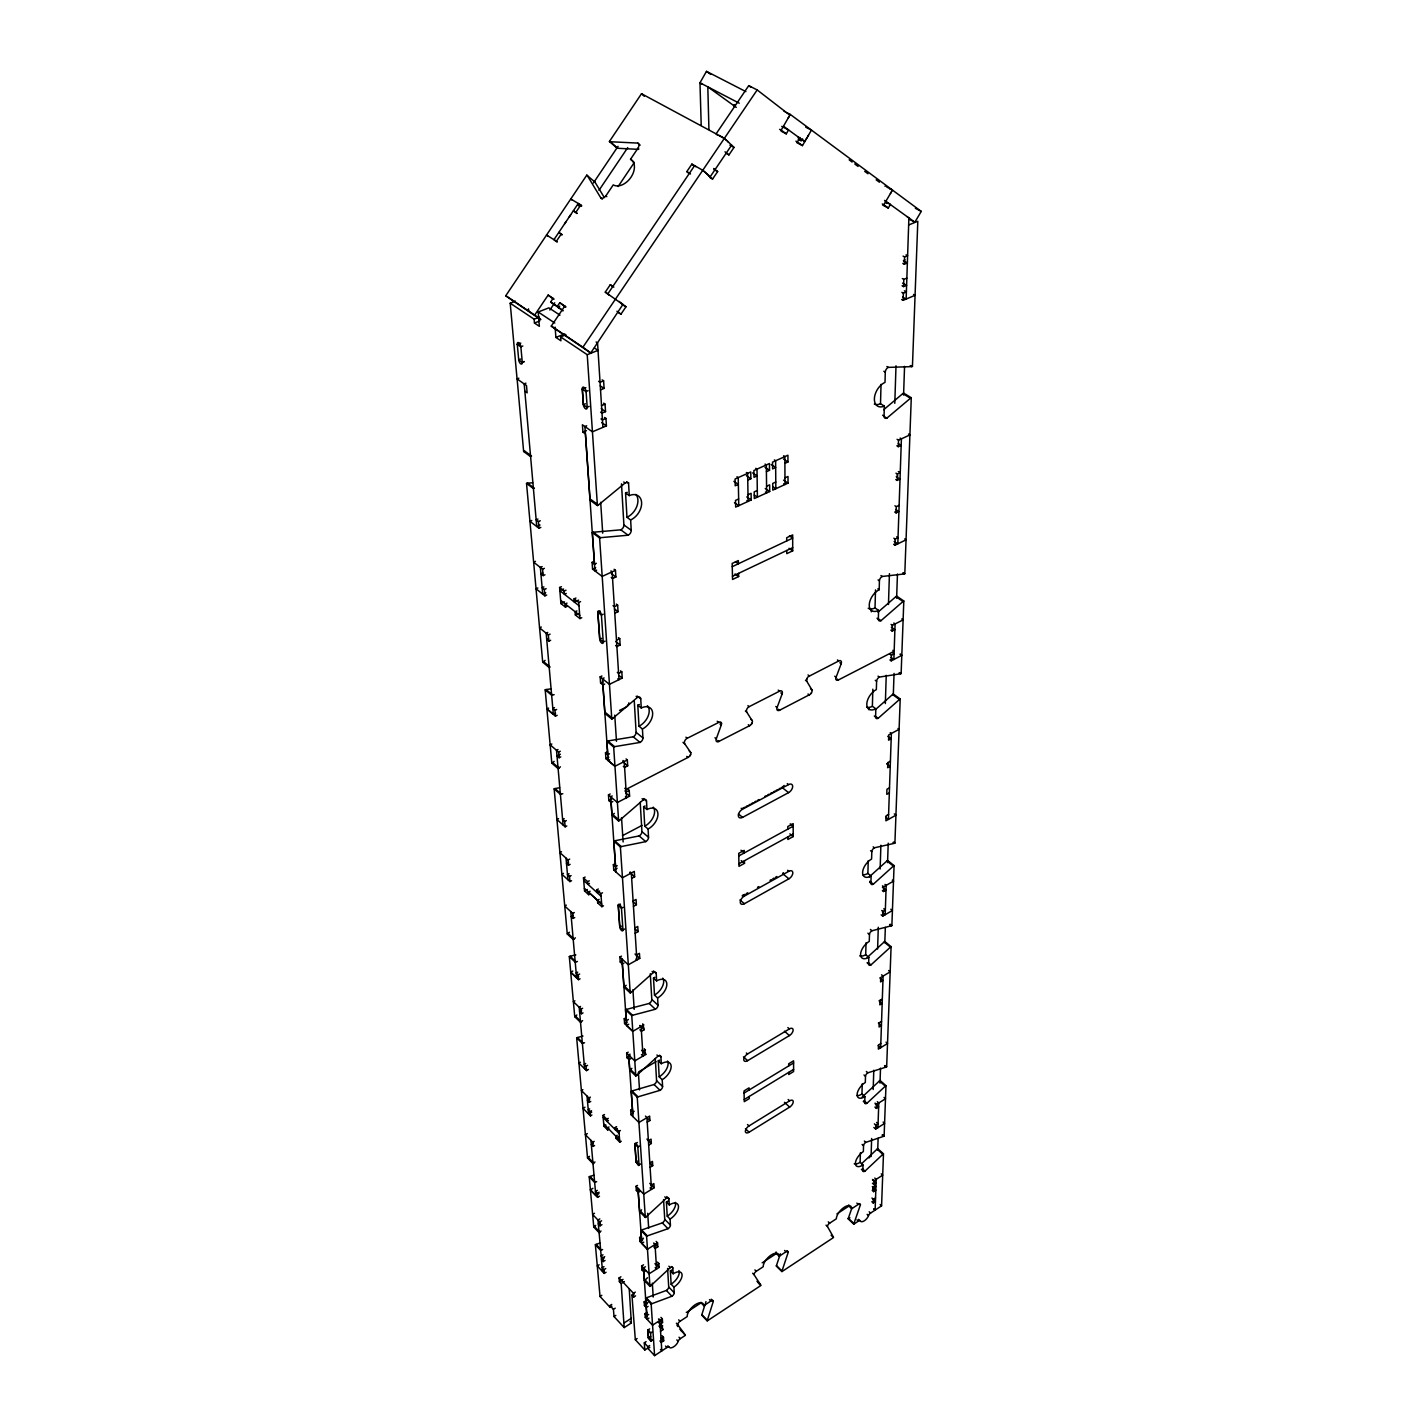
<?xml version="1.0" encoding="UTF-8"?>
<svg xmlns="http://www.w3.org/2000/svg" width="1427" height="1427" viewBox="0 0 1427 1427"><rect width="100%" height="100%" fill="white"/><g stroke="black" fill="none" stroke-linecap="round" stroke-linejoin="round"><path stroke-width="1.5" d="M629.236 1288.902L631.34 1322.972L624.205 1327.609L621.173 1283.604L619.389 1281.714L619.086 1277.95L620.923 1276.79M868.793 709.736L868.847 707.524M871.308 611.844L871.362 609.472M861.516 1163.79L877.106 1149.145A2.908 1.391 -48.6 0 1 877.748 1148.664L883.474 1153.854A2.908 1.391 -48.6 0 0 882.831 1154.336L864.976 1171.121A2.925 1.409 -48.4 0 1 862.836 1170.657L862.996 1164.967L860.124 1162.327L860.392 1152.748M862.229 1096.971L879.424 1080.97A2.979 1.481 -49.2 0 1 880.084 1080.471L885.971 1085.662A2.997 1.481 -49.2 0 0 885.329 1086.161L866.956 1103.267A2.997 1.498 -48.9 0 1 864.744 1102.696L864.905 1096.649L861.962 1094.027L862.229 1083.86M867.188 957.481L884.151 941.998A3.157 1.659 -50.6 0 1 884.829 941.517L891.09 946.654A3.157 1.659 -50.6 0 0 890.412 947.153L870.969 964.902A3.175 1.677 -50.3 0 1 868.633 964.081L868.829 957.321L865.707 954.717L866.028 942.765M869.4 876.767L886.916 860.98A3.246 1.766 -51.6 0 1 887.612 860.481L894.069 865.583A3.264 1.766 -51.6 0 0 893.373 866.082L873.324 884.187A3.264 1.784 -51.2 0 1 870.916 883.224L871.112 876L867.884 873.431L868.24 860.695M875.304 709.736L892.571 694.521A3.46 1.998 -53.9 0 1 893.32 694.021L900.205 698.98A3.478 1.998 -53.9 0 0 899.456 699.498L878.14 718.298A3.496 2.016 -53.5 0 1 875.589 716.978L875.821 708.809L872.379 706.294L872.842 689.187M878.015 612.147L895.888 596.647A3.603 2.14 -55.5 0 1 896.673 596.129L903.808 600.999A3.603 2.123 -55.5 0 0 903.023 601.516L880.976 620.691A3.621 2.158 -55.1 0 1 878.354 619.157L878.586 610.399L875.019 607.938L875.518 589.904M883.688 409.727L902.792 393.62A3.889 2.426 -59.3 0 1 903.63 393.121L911.282 397.723A3.906 2.408 -59.3 0 0 910.462 398.24L886.88 418.129A3.924 2.444 -58.9 0 1 884.062 416.113L884.348 406.071L880.513 403.734L881.03 384.362M806.54 680.055L806.54 680.055A3.514 2.123 -53.5 0 1 806.63 679.466L806.737 679.056M885.971 1085.662L884.116 1136.053A2.925 1.427 -48.8 0 1 883.491 1136.374L865.814 1142.367A2.943 1.445 -48.6 0 0 863.531 1145.738L863.371 1151.535A10.292 4.977 -48.4 0 0 855.397 1163.273A10.292 4.977 -48.4 0 0 862.996 1164.967M891.09 946.654L886.666 1066.807A3.015 1.516 -49.4 0 1 886.024 1067.128L867.848 1072.801A3.032 1.534 -49.2 0 0 865.493 1076.279L865.315 1082.433A10.578 5.28 -49 0 0 857.092 1094.563A10.578 5.28 -49 0 0 864.905 1096.649M894.069 865.583L891.875 925.534A3.193 1.695 -50.9 0 1 891.179 925.838L871.968 930.761A3.211 1.712 -50.6 0 0 869.471 934.489L869.275 941.374A11.166 5.94 -50.4 0 0 860.57 954.36A11.166 5.94 -50.4 0 0 868.829 957.321M900.205 698.98L894.907 843.089A3.3 1.802 -51.9 0 1 894.194 843.375L874.376 847.799A3.318 1.819 -51.6 0 0 871.808 851.669L871.594 859.018A11.541 6.314 -51.4 0 0 862.604 872.486A11.541 6.314 -51.4 0 0 871.112 876M903.808 600.999L901.133 673.526A3.514 2.033 -54.4 0 1 900.383 673.794L879.353 677.076A3.532 2.069 -54.1 0 0 876.606 681.25L876.356 689.562A12.308 7.153 -53.8 0 0 866.795 704.082A12.308 7.153 -53.8 0 0 875.821 708.809M878.586 610.399A12.772 7.634 -55.4 0 1 869.257 604.887A12.772 7.634 -55.4 0 1 879.175 589.761L879.424 580.843A3.675 2.212 -55.8 0 1 882.261 576.472L904.04 573.975A3.657 2.176 -56.1 0 0 904.807 573.708L911.282 397.723M908.678 224.967L917.811 221.274L912.442 366.418A3.96 2.462 -60 0 1 911.603 366.632L888.343 367.381A3.978 2.515 -59.8 0 0 885.293 372.126L885.008 382.382A13.842 8.687 -59.3 0 0 874.376 398.811A13.842 8.687 -59.3 0 0 884.348 406.071M869.079 1157.939L870.755 1155.692M871.076 1156.494L871.647 1138.496M873.181 1089.497L873.788 1070.232M877.605 949.062L878.301 927.265M880.138 868.989L880.887 845.23M885.346 703.565L886.238 675.31M888.468 604.477L889.431 573.672M894.8 403.342L895.995 365.794M872.932 1189.404L872.985 1187.603A2.176 0.928 57.4 0 0 872.789 1186.622M872.593 1198.965L875.411 1201.57L873.253 1202.997L873.378 1199.322L871.968 1198.02M874.626 1186.533L872.985 1187.603L875.821 1190.207L873.627 1191.634L873.752 1187.924L872.343 1186.622M872.503 1179.844L876.035 1183.108L873.859 1184.517L873.984 1180.789L872.575 1179.487M883.135 1122.086L884.615 1123.388L875.696 1129.078L875.821 1125.154L874.376 1123.852M875.34 1104.034L878.622 1106.96L876.392 1108.387L876.517 1104.409L875.054 1103.107M890.823 909.213L892.446 910.48L882.742 916.134L882.903 911.478L881.708 910.515M882.403 887.219L886.006 890.109L883.563 891.518L883.723 886.773L882.51 885.81M901.81 655.368L900.062 654.119L901.828 655.35L891.197 660.844L891.393 655.225L890.073 654.297M891.34 627.238L894.872 629.699L892.178 631.073L892.374 625.329L891.054 624.402M904.682 538.924L906.091 539.816L895.032 545.185L895.228 539.103L893.855 538.193M895.657 509.475L898.885 511.562L896.102 512.899L896.299 506.674L894.925 505.782M896.263 476.725L899.991 479.097L897.173 480.435L897.387 474.067L895.978 473.175M898.314 443.619L901.15 445.385L898.297 446.687L898.511 440.176L897.084 439.302M913.565 294.461L915.046 295.3L903.13 300.348L903.362 293.195L901.882 292.357M902.595 283.117L906.591 285.346L903.594 286.595L903.826 279.389L902.328 278.55M903.362 260.784L907.376 262.978L904.326 264.245L904.575 256.931L903.059 256.093M875.143 1210.078L873.734 1208.776L875.126 1210.096L876.178 1179.362L874.769 1178.06M877.712 1150.269L878.122 1138.282M880.013 1083.111L880.513 1068.145M884.811 942.658L885.346 927.407M887.558 862.639L888.218 843.196M893.302 695.11L894.051 673.383M896.62 598.216L897.458 574.046M903.576 395.047L904.557 366.364M849.921 1217.766L848.209 1218.908L853.792 1224.17L858.358 1221.155A2.872 1.338 -47.9 0 1 860.374 1221.013A5.726 2.693 -48 0 0 864.37 1220.745A5.726 2.693 -48 0 0 868.508 1215.643A2.854 1.338 -48.1 0 1 870.577 1213.093L881.583 1205.833L883.474 1153.854M651.087 1340.631L648.393 1337.705L647.858 1330.089L650.569 1333.014L651.015 1341.202L648.464 1338.33L647.894 1329.696L650.551 1333.032L652.371 1331.837M892.82 650.337L894.14 651.265L838.113 680.108A3.603 2.14 -53.8 0 1 836.347 680.001L835.919 679.484A3.603 2.14 -53.8 0 1 835.776 678.146L841.181 663.751A3.621 2.176 -54 0 0 839.254 660.701L808.324 676.63A3.639 2.194 -53.5 0 0 806.808 681.321L811.999 690.008A3.621 2.176 -53.3 0 1 810.144 694.396L779.303 710.396A3.657 2.212 -52.7 0 1 776.894 708.06L782.139 693.932A3.675 2.23 -53 0 0 780.07 690.9L748.711 706.9A3.692 2.265 -52.4 0 0 746.713 712.055L752.386 721.027A3.675 2.248 -52.2 0 1 752.386 721.955L751.797 723.543A3.782 2.319 -52.2 0 1 751.423 724.113M751.993 723.15L751.797 723.543A3.675 2.248 -52.2 0 1 749.942 725.522L718.138 741.808A3.71 2.283 -51.6 0 1 716.104 739.329L721.259 725.059A3.728 2.319 -51.8 0 0 719.761 721.901L686.672 738.562A3.764 2.355 -51.1 0 0 684.692 743.752L690.829 752.689A3.746 2.319 -50.9 0 1 688.385 757.238L626.025 789.399L624.758 788.31M701.781 1315.016A2.997 1.445 -45.7 0 1 701.852 1314.642L705.206 1303.993M705.58 1302.797L705.955 1301.602M707.221 1320.742A3.015 1.445 -45.7 0 1 707.31 1320.332L713.322 1301.335L711.252 1299.212M776.377 1265.981A2.925 1.409 -46.8 0 1 776.466 1265.571L780.355 1253.798M690.632 754.437L690.472 754.829A3.782 2.355 -50.9 0 1 689.74 755.989M781.889 1271.457A2.943 1.391 -46.8 0 1 781.978 1271.047L788.257 1252.175L786.866 1250.801M848.227 1218.729A2.854 1.356 -47.9 0 1 848.316 1218.319L851.955 1207.795M853.81 1224.009A2.854 1.338 -47.9 0 1 853.899 1223.599L860.41 1204.834L859 1203.514M628.576 704.403L628.504 704.599A3.71 2.408 -50.9 0 1 628.076 705.366L628.076 705.366M745.893 91.613L706.472 71.35L699.979 82.784L701.21 125.415M733.549 105.99L734.352 104.599M734.192 106.294L734.994 104.902M788.132 118.12L788.988 116.639M789.845 115.177L757.166 89.937L748.747 85.638L716.104 133.87L717.317 135.012M781.068 131.123L786.277 133.853L788.525 129.928L781.746 126.397M786.277 133.853L781.193 130.142L790.273 114.428L786.669 112.572M805.97 139.561L806.808 138.116M807.646 136.653L808.503 135.208M809.876 129.304L811.446 130.107L802.456 145.608L797.461 141.986L799.851 137.42M802.616 138.847L801.189 140.934M798.46 138.49L805.131 141.005M890.43 193.537L891.251 192.146M892.053 190.772L891.786 189.72M885.346 201.671L890.448 204.382L888.29 208.039L883.795 204.774L892.464 190.094L889.039 188.293M908.963 219.062L914.85 222.202L921.253 211.392L790.273 114.428M540.744 319.666L505.747 295.764L586.782 175.146L594.988 182.121L604.21 197.354M638.333 149.353L617.73 148.283A4.37 2.908 -52.6 0 1 616.91 148.016L609.418 141.469L641.508 93.718L724.381 138.33L734.031 147.409L728.947 154.901L726.878 153.777M564.575 223.861L566.091 221.595M569.141 217.065L570.657 214.799M579.701 206.273L578.434 205.238L579.416 203.758M593.364 183.031L618.052 146.321M557.386 241.984L556.423 241.217L561.275 233.992L558.795 232.44L561.703 234.759M577.346 213.426L575.902 212.248L580.789 204.989L570.782 198.959L572.066 200.012M598.965 190.362L627.737 147.605M586.782 175.146A4.37 2.908 -53.5 0 1 587.407 175.717L600.856 197.996A4.406 2.961 -53.3 0 0 605.869 195.856L613.253 184.886A15.501 10.364 -52.8 0 0 630.948 177.305A15.501 10.364 -52.8 0 0 630.538 159.235L637.958 148.23A4.442 2.961 -52.4 0 0 637.833 143.092L610.257 141.737A4.388 2.908 -52.6 0 1 609.418 141.469M618.123 186.509L634.284 162.517L630.538 159.235M540.583 319.416L534.679 315.064L548.146 295.086L554.104 299.099M563.059 310.89L550.661 301.989L553.123 298.35M549.859 310.034L554.728 302.809M562.72 310.408L557.333 306.359L559.794 302.72L565.805 306.751M558.474 307.875L559.705 306.074M622.939 304.415L590.724 353.004L551.268 326.105L564.842 306.002M608.669 294.765L605.28 292.107L610.292 284.704L613.878 287.112M688.688 173.256L686.833 171.597L691.899 164.105L703.279 170.598M590.724 353.004L582.912 347.207L757.166 89.937M708.773 176.074L710.147 176.841L731.623 145.144M618.515 312.602L620.959 314.172L625.971 306.787L605.28 292.107M710.022 177.608L712.572 179.053L717.656 171.561L713.678 168.493M682.855 1332.372L685.352 1335.351L680.358 1338.651A3.032 1.463 -45.2 0 0 678.182 1341.326A6.083 2.925 -45.1 0 1 673.829 1346.696A6.083 2.925 -45.1 0 1 669.209 1347.266A3.05 1.463 -45 0 0 666.873 1347.552L654.601 1355.65L651.158 1304.082A3.122 1.552 -45.1 0 1 651.871 1303.707L671.903 1296.251A3.104 1.534 -45.4 0 0 674.24 1292.791L673.919 1287.118A10.917 5.423 -45.5 0 0 682.088 1274.935A10.917 5.423 -45.5 0 0 673.169 1273.776L672.83 1267.997A3.139 1.57 -45.5 0 0 670.262 1267.658L650.676 1285.852A3.157 1.588 -45.1 0 1 649.963 1286.387L644.398 1280.518A3.139 1.588 -45.1 0 0 645.111 1279.983L647.555 1277.718M649.963 1286.387L646.592 1236.246A3.211 1.659 -45.4 0 1 647.323 1235.871L668.014 1228.701A3.193 1.641 -45.7 0 0 670.422 1225.115L670.084 1219.086A11.22 5.797 -45.8 0 0 678.503 1206.475A11.22 5.797 -45.8 0 0 669.281 1204.905L668.924 1198.769A3.229 1.677 -45.9 0 0 666.266 1198.305L646.056 1216.892A3.246 1.695 -45.5 0 1 645.325 1217.445L639.599 1211.559A3.229 1.695 -45.5 0 0 640.331 1211.006L641.597 1209.846M593.846 1175.224L589.957 1176.454A3.139 1.695 -45 0 0 589.226 1176.811L593.775 1227.024L599.09 1232.643A3.086 1.623 -44.8 0 0 599.786 1232.125L600.999 1231.019M593.775 1227.024A3.086 1.623 -44.7 0 0 594.47 1226.506L595.683 1225.401M585.427 1134.715L587.532 1157.993L592.99 1163.611A3.175 1.73 -45.1 0 0 593.721 1163.094L594.97 1161.97M587.532 1157.993A3.157 1.73 -45.1 0 0 588.245 1157.475L589.494 1156.352M630.074 1054.196L628.701 1054.999L629.753 1070.107L635.8 1075.994A3.425 1.909 -46.4 0 0 636.585 1075.423L658.079 1056.069A3.407 1.909 -46.9 0 1 660.933 1056.801L661.307 1063.721A11.844 6.564 -46.8 0 1 671.154 1066.165A11.844 6.564 -46.8 0 1 662.217 1079.704L662.592 1086.5A3.371 1.855 -46.6 0 1 660.059 1090.335L638.012 1096.828A3.389 1.873 -46.2 0 0 637.227 1097.202L645.325 1217.445M629.753 1070.107A3.425 1.926 -46.4 0 0 630.52 1069.554L631.876 1068.341M622.011 958.944L623.974 987.092L630.217 992.942A3.532 2.051 -47.1 0 0 631.019 992.371L653.281 972.59A3.514 2.033 -47.6 0 1 656.224 973.482L656.634 980.884A12.237 7.028 -47.5 0 1 666.837 983.899A12.237 7.028 -47.5 0 1 657.615 997.99L658.025 1005.25A3.478 1.98 -47.3 0 1 655.385 1009.246L632.553 1015.275A3.496 2.016 -46.9 0 0 631.751 1015.632L625.543 1009.781A3.496 2.016 -46.9 0 1 626.364 1009.424L649.178 1003.449A3.46 1.998 -47.3 0 0 651.8 999.453L650.284 973.713M582.608 1020.608L581.288 1021.786A3.353 1.962 -46.1 0 1 580.521 1022.321L574.76 1016.72A3.336 1.962 -46.1 0 0 575.527 1016.185L576.847 1015.007M623.974 987.092A3.532 2.069 -47.1 0 0 624.776 986.521L626.168 985.29M559.616 787.74L555.014 788.56A3.621 2.337 -48.4 0 0 554.158 788.881L567.268 933.971L573.208 939.537A3.443 2.105 -46.9 0 0 574.011 939.002L575.366 937.807M567.268 933.971A3.443 2.105 -46.8 0 0 568.071 933.436L569.427 932.241M640.206 802.259L641.936 831.62A3.692 2.283 -49.1 0 1 639.135 835.919L614.68 840.806A3.71 2.301 -48.6 0 0 613.806 841.145L620.388 846.924A3.728 2.301 -48.6 0 1 621.262 846.586L645.735 841.627A3.692 2.265 -49.2 0 0 648.536 837.31L648.072 829.033A13.021 8.045 -49.4 0 0 657.936 813.8A13.021 8.045 -49.4 0 0 646.984 809.519L646.502 801.064A3.746 2.337 -49.6 0 0 643.327 799.798L619.514 820.418A3.764 2.355 -49.1 0 1 618.64 820.989L612.005 815.245A3.764 2.355 -49 0 0 612.861 814.674L614.359 813.39M550.162 744.823L551.821 763.16L558.118 768.618A3.675 2.39 -48.9 0 0 558.974 768.065L560.436 766.816M551.821 763.16A3.657 2.408 -48.9 0 0 552.677 762.624L554.14 761.376M604.085 677.914L602.497 678.699L604.905 713.393L611.791 719.047A3.906 2.551 -50.5 0 0 612.682 718.477L637.441 697.375A3.889 2.515 -51.2 0 1 640.741 698.873L641.258 707.988A13.503 8.669 -50.9 0 1 652.656 713.108A13.503 8.669 -50.9 0 1 642.435 729.019L642.935 737.92A3.835 2.444 -50.5 0 1 640.027 742.432L614.573 746.66A3.871 2.479 -50 0 0 613.664 746.981L606.85 741.291A3.853 2.479 -50 0 1 607.759 740.97L633.213 736.814A3.817 2.444 -50.5 0 0 636.103 732.319L634.248 700.711M543.58 661.646L550.073 666.998A3.799 2.586 -50.5 0 1 549.199 667.533L542.706 662.199A3.799 2.586 -50.5 0 0 543.58 661.646L545.096 660.38M586.675 425.781L584.927 426.512L590.064 500.181L597.414 505.568A4.227 2.943 -54.7 0 0 598.395 504.997L625.097 483.004A10.631 7.349 -55.3 0 1 626.31 482.558L628.54 482.861L629.271 495.615A14.573 10.025 -54.9 0 1 641.615 502.589A14.573 10.025 -54.9 0 1 630.645 519.963L631.233 530.291A4.138 2.818 -54.4 0 1 628.112 535.214L600.571 537.676A4.156 2.872 -53.8 0 0 599.608 537.961L592.312 532.539A4.156 2.872 -53.8 0 1 593.293 532.235L620.799 529.827L628.112 535.214M654.601 1355.65L648.019 1348.497L647.876 1346.696L649.677 1345.518M661.04 1338.811L663.466 1337.224L662.11 1335.761M873.378 1199.322L875.554 1197.895M634.23 1293.647L631.947 1295.11L635.318 1339.685L644.808 1350.013L648.411 1347.659M648.019 1348.497L649.802 1347.32M663.466 1337.224L663.698 1340.863L661.29 1342.432L659.934 1340.97M686.298 1312.501L701.067 1302.833A10.631 5.173 -45.6 0 0 701.014 1302.28M762.179 1262.841L776.395 1253.53A10.381 4.994 -46.7 0 0 776.056 1251.961M836.918 1213.913L848.904 1206.083A10.15 4.834 -47.8 0 0 848.797 1204.994M648.393 1337.705L650.195 1336.51M648.375 1337.937L650.641 1336.457M660.54 1331.195L662.984 1329.589L661.397 1324.452M644.808 1350.013L644.308 1342.807L646.11 1341.63M685.228 1334.905L677.736 1324.684A3.05 1.481 -45.3 0 1 680.019 1321.295L687.19 1316.586A10.649 5.173 -45.6 0 1 695.199 1304.706A10.649 5.173 -45.6 0 1 703.814 1305.687L710.896 1301.049A3.032 1.463 -45.8 0 1 713.322 1301.335M758.326 1282.641L760.734 1285.067L754.009 1274.632A2.979 1.427 -46.5 0 1 756.274 1271.296L763.177 1266.766A10.399 4.994 -46.7 0 1 771.097 1255.064A10.399 4.994 -46.7 0 1 779.178 1256.277L785.992 1251.818A2.961 1.409 -46.9 0 1 788.257 1252.175M833.422 1237.102L827.428 1226.471A2.908 1.391 -47.6 0 1 829.676 1223.171L836.311 1218.819A10.15 4.834 -47.8 0 1 844.142 1207.296A10.15 4.834 -47.8 0 1 851.705 1208.723L858.269 1204.424A2.89 1.373 -48 0 1 860.41 1204.834M651.087 1340.97L652.906 1339.685M660.951 1317.371L662.324 1318.833L652.549 1325.201L645.272 1317.389L645.004 1313.678L646.841 1312.483M873.984 1180.789L882.707 1175.117L881.262 1173.815M647.84 1330.089L649.677 1328.894M635.318 1339.685L637.12 1338.526M662.324 1318.833L662.556 1322.544L660.112 1324.131L658.418 1322.294M662.752 1325.915L660.344 1327.502L658.971 1326.04M873.752 1187.924L875.928 1186.515L874.501 1185.213M648.928 1318.138L647.109 1319.333L645.628 1298.213A3.122 1.552 -45 0 1 646.342 1297.839L666.373 1290.436A3.104 1.534 -45.3 0 0 668.71 1286.993L667.604 1268.442M645.004 1313.678L646.823 1315.623L648.661 1314.445M645.272 1317.389L647.091 1316.211M646.823 1315.623L646.27 1307.542L644.433 1305.58L644.166 1301.834L646.021 1300.639M644.166 1301.834L646.003 1303.779L647.84 1302.583M644.433 1305.58L647.198 1303.814M646.27 1307.542L648.108 1306.347M624.33 1322.811L631.483 1318.173M624.205 1327.609L614.038 1316.55L615.822 1315.409M611.88 1306.24L610.096 1307.382L609.953 1305.58L611.737 1304.421M635.568 1295.877L633.749 1297.036L633.463 1293.29L635.3 1292.113M614.038 1316.55L613.414 1309.344L615.215 1308.184M657.455 1262.074L658.864 1263.537L656.366 1265.125L654.957 1263.662M875.821 1125.154L878.051 1123.745L876.606 1122.425M658.864 1263.537L659.096 1267.426L649.089 1273.829L641.651 1265.999L643.523 1264.804M619.389 1281.714L623.046 1279.377M645.396 1266.748L643.523 1267.925L644.398 1280.518M610.096 1307.382L600.036 1296.465L601.819 1295.324M646.003 1303.779L643.773 1271.832L641.918 1269.869L644.255 1268.389M621.173 1283.604L624.366 1281.571M643.773 1271.832L645.646 1270.636M656.152 1241.419L657.562 1242.881L657.811 1246.841L655.296 1248.429L653.887 1246.966M604.335 1270.369L602.533 1271.511L597.984 1220.031L599.839 1218.89M599.839 1243.095L596.076 1244.38A3.05 1.588 -44.6 0 0 595.38 1244.736L597.289 1265.91L604.245 1273.401L606.065 1272.26M641.544 1236.264L639.635 1237.459L639.92 1241.436L647.448 1249.285L657.562 1242.881M876.517 1104.409L885.525 1098.719L884.027 1097.434M604.192 1257.99L601.463 1259.702L603.211 1261.575L605.048 1260.433M599.108 1264.768L597.271 1265.927L600.036 1296.465M639.635 1237.459L641.526 1239.421L643.416 1238.226M639.92 1241.436L642.756 1239.653M603.996 1266.659L602.176 1267.818L603.924 1269.691L604.245 1273.401M647.466 1249.267L641.811 1243.381L643.72 1242.186M603.924 1269.691L605.744 1268.549M602.943 1254.797L601.124 1255.938L602.89 1257.829L603.211 1261.575M602.89 1257.829L604.709 1256.67M600.161 1222.796L598.305 1223.938L600.089 1225.811L601.944 1224.669M651.265 1185.177L653.851 1183.572L654.119 1187.763L643.738 1194.167L636.032 1186.336L637.494 1185.427M880.78 1043.547L878.479 1044.974L878.354 1049.148L887.54 1043.458L886.042 1042.174M748.997 1125.939L789.63 1100.841A4.691 2.426 -48.1 0 1 793.251 1101.751A4.691 2.426 -48.1 0 1 789.648 1107.102L749.121 1132.2A4.745 2.462 -47.4 0 1 745.358 1131.343A4.745 2.462 -47.4 0 1 748.997 1125.939L747.516 1124.547M600.089 1225.811L599.75 1221.922L601.605 1220.781M594.488 1213.271L592.615 1214.431L599.75 1221.922M641.526 1239.421L638.244 1192.455L636.335 1190.493L638.761 1188.994M638.244 1192.455L640.188 1191.242M650.123 1167.25L652.728 1165.645L652.46 1161.4L649.856 1162.987M597.324 1190.35L595.434 1191.491L597.235 1193.364L597.592 1197.36L599.465 1196.201M640.509 1163.968L638.475 1165.538L636.139 1162.077L634.872 1144.008L637.352 1142.51M597.235 1193.364L599.126 1192.223M592.918 1188.316L590.386 1189.85L595.808 1195.451L598.93 1193.543M881.547 1021.357L879.21 1022.784L879.086 1027.03L881.404 1025.621L878.372 1023.016M744.073 1093.064L793.59 1062.954M636.139 1161.917L634.89 1143.99A2.479 0.892 59.7 0 1 636.228 1143.848A2.479 0.892 59.7 0 1 637.815 1146.951L639.028 1164.86L636.139 1161.917L637.601 1161.025M744.234 1099.504L793.608 1069.394M639.296 1146.042L637.815 1146.951L634.89 1143.99M879.549 1000.577L880.869 999.792M648.429 1140.726L651.069 1139.138L651.336 1143.473L648.696 1145.078M882.296 999.114L879.96 1000.541L879.817 1004.876L882.154 1003.449L879.086 1000.862M748.89 706.793L747.944 705.58M617.249 1135.268L615.768 1136.16L615.947 1138.3L619.764 1142.153L621.244 1141.261M593.204 1143.348L591.277 1144.508L593.133 1146.38L594.577 1145.524M747.498 1054.018L789.381 1028.938A4.834 2.569 -48.7 0 1 793.127 1030.044A4.834 2.569 -48.7 0 1 789.416 1035.592L747.641 1060.671A4.887 2.622 -48 0 1 743.752 1059.637A4.887 2.622 -48 0 1 747.498 1054.018L746.357 1052.983M619.764 1142.153L618.943 1131.397L620.424 1130.523M638.904 1122.496L649.624 1116.075L649.909 1120.498L647.234 1122.104M615.947 1138.3L618.39 1136.82M638.939 1122.496L630.984 1114.665L632.999 1113.47M604.495 1114.558L603.015 1115.432L603.906 1126.171L607.688 1129.988L609.168 1129.114M617.249 1128.525L615.269 1129.702L615.108 1127.544L616.589 1126.67M593.133 1146.38L592.758 1142.224L594.203 1141.368M608.473 1120.516L606.992 1121.408L606.832 1119.25L603.015 1115.432M592.758 1142.224L585.409 1134.715L587.335 1133.573M603.906 1126.171L605.869 1125.011M630.984 1114.665L630.68 1110.224L632.179 1109.314M630.68 1110.224L632.66 1112.168L634.159 1111.276M608.99 1126.973L607.527 1127.847L607.688 1129.988M606.832 1119.25L608.294 1118.358M591.92 1115.004L590.457 1115.878L590.082 1111.597L591.545 1110.741M591.723 1112.15L588.62 1113.988L587.032 1096.079M584.963 1107.227L583.019 1108.369L585.409 1134.715M589.672 1108.868L588.209 1109.724L590.082 1111.597M590.742 1101.43L589.262 1102.286L588.887 1097.969L590.368 1097.113M589.85 1098.986L587.389 1100.413L589.262 1102.286M638.975 1071.659L656.028 1061.634M582.876 1089.622L581.395 1090.478L583.037 1108.369L590.457 1115.878M644.326 1048.684L645.771 1054.464L634.765 1060.885L626.649 1053.055L628.201 1052.163M632.66 1112.168L629.004 1059.672L626.988 1057.71L630.056 1055.926M642.739 1051.378L645.468 1049.773M882.903 911.478L885.329 910.069L883.741 908.785M629.004 1059.672L631.055 1058.459M580.414 1062.259L578.934 1063.133L586.497 1070.607L588.477 1069.465M585.694 1063.436L584.196 1064.292L586.105 1066.165L586.497 1070.607M642.756 1023.819L644.219 1029.688L641.454 1031.293L639.902 1029.83M586.105 1066.165L587.603 1065.309M625.811 1017.843L624.241 1018.735L624.58 1023.534L632.767 1031.346L643.916 1024.925M883.723 886.773L893.516 881.137L892.321 880.174L893.498 881.155M624.241 1018.735L626.292 1020.68L628.379 1019.484M624.58 1023.534L627.184 1022.035M632.803 1031.329L626.649 1025.46L628.736 1024.265M583.037 1012.902L581.502 1013.759L581.11 1009.121L582.626 1008.247M581.61 1010.744L579.576 1011.886L581.502 1013.759M580.557 1006.463L579.184 1007.23L584.624 1068.716M636.585 954.931L639.439 953.343L639.76 958.391L628.29 964.795L619.889 957.018L621.494 956.126M788.846 871.291L744.234 896.174A5.191 2.979 -49.6 0 0 740.256 902.221A5.191 2.979 -49.6 0 0 744.395 903.719L788.881 878.818A5.119 2.908 -50.5 0 0 792.823 872.842A5.119 2.908 -50.5 0 0 788.846 871.291L787.633 870.274M574.903 1000.791L573.369 1001.647L574.76 1016.72M626.292 1020.68L622.333 963.992L620.246 962.048L622.921 960.567M742.165 895.871L744.965 894.319M746.357 893.534L747.766 892.749M757.523 887.309L758.914 886.542M769.991 880.352L771.383 879.585M772.756 878.818L774.13 878.051M775.521 877.284L776.894 876.517M888.593 814.407L886.078 815.816L885.899 820.81L895.942 815.192L894.301 813.925M622.333 963.992L623.938 963.1M580.075 978.797L578.524 979.671L578.113 974.891L579.665 974.017M575.83 954.877L570.122 956.251A3.407 2.051 -46.6 0 0 569.319 956.572L570.729 972.197L576.597 977.78L578.648 976.639M635.193 933.222L638.083 931.617L637.762 926.462L634.872 928.049M889.324 792.93L886.773 794.322L886.952 789.22L889.485 787.829M581.11 1009.121L573.369 1001.647L570.711 972.215L572.798 971.056M577.703 972.162L576.151 973.018L578.113 974.891M624.58 929.048L622.957 929.94A2.693 1.07 61.4 0 1 621.494 930.422A2.693 1.07 61.4 0 1 619.764 927.033L621.387 926.141M738.936 863.763L793.198 833.974M744.43 860.749L744.484 863.335L738.99 866.35L738.704 853.364L744.216 850.349L744.27 852.954L740.988 850.224M787.811 829.141L787.793 826.536L793.18 823.611L793.198 836.561L787.847 839.504L787.829 836.918M738.758 855.968L793.18 826.197L790.237 823.843M633.142 901.026L636.067 899.438L636.388 904.718L633.481 906.306M890.394 761.144L887.826 762.535L887.665 767.744L890.216 766.353L886.863 763.82M623.1 907.304L621.458 908.196L622.957 929.94L619.782 927.015L618.248 905.289L620.442 904.094M886.88 763.802L888.325 763.035M573.279 915.403L571.157 916.544L573.155 918.399L574.742 917.543M603.496 905.824L601.873 906.698L597.681 902.899L599.857 901.721M788.542 784.6L742.432 809.305A5.351 3.193 -50.7 0 0 738.312 815.584A5.351 3.193 -50.7 0 0 742.593 817.368L788.578 792.645A5.298 3.104 -51.6 0 0 792.663 786.42A5.298 3.104 -51.6 0 0 788.542 784.6L787.294 783.601M601.873 906.698L600.874 893.677L602.515 892.803M631.697 878.372L634.64 876.784L634.302 871.398L622.44 877.766L613.771 870.06L613.378 864.655L615.055 863.763M573.155 918.399L572.726 913.387L574.314 912.531M597.681 902.899L597.485 900.294L599.108 899.42M590.314 893.837L588.691 894.693L584.553 890.947L587.264 889.503M741.755 808.806L744.644 807.272M746.089 806.487L747.534 805.72M748.979 804.935L750.424 804.168M751.868 803.401L753.313 802.634M754.74 801.867L756.185 801.082M757.612 800.315L759.057 799.548M764.783 796.48L766.21 795.713M767.655 794.946L769.082 794.179M770.509 793.43L771.936 792.663M773.363 791.896L774.772 791.129M776.199 790.38L777.626 789.613M779.053 788.846L780.462 788.096M588.691 894.693L588.477 892.107L590.1 891.233M566.305 905.128L564.717 905.984L572.726 913.387M599.608 891.037L596.878 892.481L596.682 889.877L598.305 889.003M589.476 883.438L587.853 884.312L587.639 881.69L589.262 880.834M613.378 864.655L615.554 866.564L617.213 865.672M613.771 870.06L617.088 868.276M563.451 873.36L561.846 874.216L569.926 881.583L571.549 880.727M584.553 890.947L583.482 877.944L585.124 877.07M569.07 873.734L567.447 874.59L569.48 876.428L569.926 881.583M569.48 876.428L571.103 875.572M568.624 862.193L566.465 863.335L568.499 865.19L570.122 864.334M568.499 865.19L568.035 859.964L569.676 859.108M622.422 835.705L642.061 825.377M561.507 851.741L559.883 852.597L568.035 859.964M615.554 866.564L611.077 802.473L608.865 800.565L611.719 799.084M627.987 789.381L629.236 790.451L626.185 792.021L624.937 790.95M891.393 655.225L894.051 653.851L892.731 652.924M611.077 802.473L612.807 801.582M558.546 818.652L556.887 819.49L565.146 826.822L566.787 825.965M629.236 790.451L629.592 796.177L617.374 802.509L608.473 794.857L610.185 793.983M564.254 818.759L562.595 819.615L564.664 821.435L565.146 826.822M612.237 795.963L610.72 796.748L612.005 815.245M564.664 821.435L566.323 820.596M626.061 758.914L627.327 759.985L627.702 765.835L624.616 767.405L623.349 766.335M607.26 751.922L605.512 752.796L605.922 758.682L614.93 766.281L627.327 759.985M892.374 625.329L903.13 619.853L901.775 618.943M606.85 741.291L608.187 760.555L609.739 759.77M605.512 752.796L607.759 754.687L609.507 753.813M605.922 758.682L608.83 757.22M560.365 754.241L556.976 755.918L559.081 757.737L560.775 756.899M558.011 749.496L556.494 750.245L563.094 824.967M548.61 708.113L546.898 708.934L550.144 744.823L558.599 752.083L560.294 751.226M550.144 744.823L551.839 743.984M619.55 710.396L626.275 707.061A3.639 2.355 -50.9 0 0 628.861 702.833M546.898 708.934L555.442 716.14L557.172 715.302M601.944 675.97L600.161 676.844L600.589 683.051L602.908 684.924L604.691 684.05M554.514 707.667L552.784 708.505L554.925 710.307L556.655 709.469M620.513 670.815L621.815 671.849L622.208 678.093L609.418 684.336L600.161 676.844M550.876 688.866L546.095 689.544A3.746 2.515 -49.9 0 0 545.203 689.847L546.916 708.934L553.337 714.321L555.62 713.197M621.815 671.849L618.622 673.401L617.32 672.349M895.228 539.103L897.993 537.747L896.62 536.855M600.589 683.051L602.979 681.892M618.408 637.584L619.746 638.618L620.139 645.022L616.91 646.556L615.59 645.503M838.755 660.915L837.435 659.952M616.518 640.17L619.746 638.618M896.299 506.674L899.099 505.336M605.066 641.151L603.229 642.025A3.015 1.32 64.4 0 1 601.641 643.024A3.015 1.32 64.4 0 1 599.715 639.242L601.57 638.351M732.479 576.258L792.698 547.665M738.58 573.369L738.651 576.544L732.55 579.451L732.176 563.451L738.312 560.561L738.383 563.772L735.476 561.685M786.723 540.922L786.705 537.729L792.681 534.911L792.698 550.84L786.776 553.658L786.759 550.483M732.247 566.662L792.681 538.122L789.434 535.874M614.787 613.218L618.052 611.684L617.641 605.137L616.303 604.103M603.264 642.007L599.75 639.225L597.842 612.308L600.321 611.131M617.641 605.137L614.377 606.671L613.039 605.637M897.387 474.067L900.205 472.729L898.332 471.552M548.45 638.493L546.684 639.332L548.878 641.098L550.644 640.277M603.229 614.199L601.391 615.073A3.05 1.356 64.8 0 0 599.447 611.238A3.05 1.356 64.8 0 0 597.842 612.308L599.75 639.225M896.816 476.475L897.868 475.976M576.936 610.899L575.099 611.737L575.349 614.948L578.381 613.539M547.736 632.411L546.166 633.16L553.337 714.321M575.349 614.948L579.951 618.587L581.77 617.73M532.663 482.79L527.491 483.147A4.031 2.908 -54.1 0 0 526.527 483.414L539.567 627.862L548.325 634.944L550.108 634.123M541.332 627.024L539.567 627.862L542.706 662.199M578.613 600.125L574.35 602.087L574.1 598.858L575.937 598.02M567.018 603.104L565.199 603.942L565.449 607.135L567.268 606.297M574.1 598.858L578.738 602.479L580.557 601.623M614.109 569.284L615.465 570.301L615.875 577.007L612.575 578.524L611.22 577.507M561.417 586.658L559.598 587.496L560.918 603.55L564.539 601.873M537.854 587.978L536.035 588.816L544.9 595.844L546.702 595.023M563.594 589.03L559.901 590.724L579.023 605.708M559.598 587.496L564.164 591.063L565.984 590.225M615.465 570.301L602.158 576.419L592.562 569.105L592.098 562.381L593.971 561.524M898.511 440.176L909.944 434.932L908.5 434.058M566.234 593.454L564.414 594.292L564.164 591.063M738.633 498.986L735.511 500.413L735.654 507.102L751.208 499.985L751.101 493.296L747.998 494.723M757.309 490.478L754.205 491.887L754.294 498.558L769.706 491.512L769.635 484.841L766.567 486.25M775.789 482.041L772.72 483.45L772.774 490.121L788.025 483.129L788.007 476.475L784.957 477.867M543.919 586.907L542.117 587.728L544.347 589.476L546.149 588.655M592.562 569.105L595.683 567.678M545.72 592.687L542.706 594.06L540.351 567.411L542.171 566.59M596.647 570.158L594.988 570.907L592.312 532.539M592.098 562.381L594.488 564.2L596.361 563.344M747.748 480.132L750.87 478.723L750.763 471.945L735.066 479.026L735.208 485.804L738.348 484.395L733.888 481.345M766.406 471.695L769.51 470.304L769.438 463.543L753.884 470.535L753.991 477.314L757.095 475.904L752.618 472.89M784.904 463.347L787.954 461.956L787.936 455.213L772.542 462.152L772.596 468.912L775.682 467.503L771.186 464.524M542.706 573.048L540.904 573.868L543.134 575.616L544.953 574.796M535.464 561.364L533.627 562.184L542.563 569.159L544.4 568.338M540.03 525.029L536.748 526.474L524.191 383.863L525.903 383.167M531.772 520.498L529.934 521.319L538.978 528.222L540.833 527.401M537.979 519.018L536.124 519.838L538.407 521.568L538.978 528.222M538.407 521.568L540.262 520.748M604.531 417.487L605.958 418.468L606.421 425.888L592.419 431.81L582.412 424.782L582.929 432.149L586.408 430.686M605.958 418.468L602.462 419.93L601.052 418.949M903.362 293.195L906.359 291.929L904.379 290.805M603.639 403.163L605.066 404.144L605.53 411.636L602.033 413.099L600.606 412.118M589.137 406.41L587.157 407.248A3.3 1.534 67.5 0 1 585.462 408.746A3.3 1.534 67.5 0 1 583.375 404.626L582.287 388.911A3.318 1.552 67.7 0 1 583.982 387.359A3.318 1.552 67.7 0 1 586.087 391.515L587.193 407.391L583.411 404.786L582.323 389.072L585.873 387.609M601.516 405.625L605.066 404.144M903.826 279.389L906.858 278.122M583.411 404.786L585.355 403.805M586.087 391.515L588.067 390.695M903.933 260.374L905.075 259.91M600.517 389.91L604.085 388.429L603.603 380.831L602.158 379.867M603.603 380.831L600.071 382.293L598.627 381.312M904.575 256.931L907.59 255.683L906.091 254.844M518.839 378.209L517.109 378.904L523.638 451.503L530.576 456.586A4.103 2.979 -55 0 0 531.522 456.034L524.601 450.95A4.085 2.979 -55.1 0 1 523.638 451.503M565.966 334.774L560.615 336.897L587.228 354.699L598.002 350.364L594.435 348.01M524.03 361.745L522.3 362.422L520.855 346.797A3.246 1.445 68.2 0 0 518.804 342.765A3.246 1.445 68.2 0 0 517.27 344.353L518.732 359.961A3.229 1.445 68 0 0 520.677 363.831A3.229 1.445 68 0 0 522.211 362.297L524.173 361.513M520.605 359.051L518.643 359.818L522.3 362.422M520.855 346.797L522.817 346.03M555.103 327.122L555.888 337.414L564.789 333.882M517.27 344.353L520.819 343.122M515.486 301.168L510.206 303.202L534.126 319.202L539.442 317.115M534.126 319.202L534.447 323.037L539.763 320.95M534.447 323.037L539.352 326.319L538.193 311.996L548.878 307.84L559.973 315.153M595.38 1244.736L600.66 1250.355A3.05 1.588 -44.7 0 1 601.356 1249.998L602.622 1249.57M641.811 1243.381L640.919 1230.359A3.211 1.659 -45.3 0 1 641.651 1229.985L662.342 1222.885A3.175 1.641 -45.7 0 0 664.732 1219.3L663.573 1199.59M589.226 1176.811L594.667 1182.43A3.139 1.695 -45 0 1 595.38 1182.073L596.682 1181.663M632.982 1116.61L631.233 1091.316A3.389 1.873 -46.2 0 1 632 1090.959L654.048 1084.52A3.353 1.855 -46.6 0 0 656.581 1080.685L655.278 1058.477M582.965 1036.056L577.436 1037.536A3.3 1.926 -45.9 0 0 576.669 1037.875L582.394 1043.476A3.318 1.909 -45.9 0 1 583.161 1043.137L584.553 1042.762M569.319 956.572L575.206 962.155A3.407 2.051 -46.6 0 1 576.009 961.816L577.436 961.477M554.158 788.881L560.401 794.34A3.621 2.337 -48.5 0 1 561.257 794.018L562.791 793.751M545.203 689.847L551.643 695.217A3.764 2.515 -49.9 0 1 552.534 694.913L554.14 694.681M783.994 111.199L785.546 112.002M805.702 127.146L809.359 129.036M739.257 103.208L699.979 82.784L702.084 84.3M884.954 186.152L885.275 186.331M891.09 189.363L889.735 188.649M798.157 137.295L799.726 138.098M779.624 129.322L781.193 130.142M800.493 140.577L798.282 139.347M886.827 187.133L887.844 187.668M795.909 141.166L797.461 141.986M796.748 142.611L802.456 145.608M915.349 208.288L921.253 211.392M884.597 200.386L914.85 222.202M907.358 217.029L908.892 217.849L906.145 299.064L902.631 297.084M882.261 203.954L883.795 204.774M882.671 205.06L884.722 206.13M885.222 206.416L888.29 208.039M719.03 135.458L724.845 138.758M729.893 145.179L734.031 147.409M724.987 151.815L728.947 154.901M902.827 263.406L904.326 264.245M714.053 169.581L717.656 171.561M902.096 285.757L903.594 286.595M686.833 171.597L690.472 173.951M901.65 299.509L903.13 300.348M910.979 365.562L912.442 366.418M910.158 365.776L911.603 366.632M886.898 366.525L888.343 367.381M883.848 371.252L885.293 372.126M902.792 393.62L910.462 398.24M578.434 205.238L579.826 206.077M575.902 212.248L573.404 210.732L576.758 213.461M882.617 415.221L884.062 416.113M884.009 416.363L886.88 418.129M900.134 438.071L901.4 438.856L897.815 543.83L894.176 541.422M896.87 445.813L898.297 446.687M547.843 236.061L546.541 235.045L556.423 241.217M622.101 303.951L623.421 304.789M622.529 304.593L625.971 306.787M895.781 479.543L897.173 480.435M616.928 311.247L620.959 314.172M894.711 512.008L896.102 512.899M550.661 301.989L557.333 306.359M783.619 455.766L784.868 456.586L784.993 484.52L783.744 483.682M783.459 458.995L787.954 461.956M596.111 341.981L597.556 342.926L602.908 427.369M774.379 459.922L775.628 460.76L775.824 488.712L772.72 486.625M893.659 544.293L895.032 545.185M538.193 311.996L554.782 323.019M765.086 464.096L766.335 464.934L766.638 492.921L765.389 492.083M765.015 467.307L769.51 470.304M783.548 480.15L788.025 483.129M505.747 295.764L534.679 315.064M551.268 326.105L582.912 347.207M755.757 468.306L757.006 469.144L757.398 497.149L754.294 495.044M555.888 337.414L560.9 340.768L560.615 336.897M903.452 572.798L904.807 573.708M902.685 573.065L904.04 573.975M746.392 472.515L747.641 473.354L748.105 501.394L746.874 500.556M746.392 475.708L750.87 478.723M765.247 488.498L769.706 491.512M736.974 476.761L738.223 477.599L738.776 505.675L734.459 502.696M880.923 575.563L882.261 576.472M600.25 385.843L604.085 388.429M878.069 579.915L879.424 580.843M895.888 596.647L903.023 601.516M746.749 496.935L751.208 499.985M877.819 588.852L879.175 589.761M517.341 344.496L520.926 346.939M582.323 389.072L586.122 391.676M601.266 408.693L605.53 411.636M789.06 548.307L792.698 550.84M893.766 623.028L895.086 623.938L893.891 659.47L890.965 657.401M601.695 422.606L606.421 425.888M878.318 618.836L880.976 620.691M877.016 618.23L878.354 619.157M890.858 630.145L892.178 631.073M524.761 391.159L527.134 392.835L526.492 385.54L517.056 378.922L510.206 303.202M582.929 432.149L585.409 433.897L594.488 564.2M889.895 659.916L891.197 660.844M899.831 672.599L901.133 673.526M899.081 672.866L900.383 673.794M626.703 481.702L628.558 483.022M623.706 482.005L625.097 483.004M627.291 492.333A14.555 10.025 -55 0 0 625.561 492.957L629.271 495.615M878.033 676.13L879.353 677.076M735.03 573.957L738.651 576.544M736.278 107.4L707.81 86.851L708.934 129.589M875.286 680.304L876.606 681.25M892.571 694.521L899.456 699.498M839.861 662.788L841.181 663.751M706.472 71.35L710.682 74.418M885.775 202.616L886.952 203.455M625.561 492.957L626.97 517.288L630.645 519.963M783.459 126.218L804.703 141.737M834.724 676.202L836.026 677.165M837.15 679.002L838.452 679.948M598.395 504.997L591.028 499.611A4.21 2.943 -54.7 0 1 590.064 500.181M621.494 483.824L623.902 524.922L631.233 530.291M897.975 728.483L899.117 729.322L888.753 734.869L888.575 740.185L891.162 738.794L887.772 736.278M875.572 716.39L878.14 718.298M874.305 716.033L875.589 716.978M748.747 85.638L750.87 87.19M849.154 159.842L852.115 162.036M854.755 163.98L858.091 166.442M864.708 171.347L867.991 173.773M876.16 179.82L879.424 182.21M890.234 732.64L891.358 733.478L888.432 819.401L885.685 817.279M808.039 674.935L809.359 675.916M805.506 680.34L806.808 681.321M810.518 688.635L811.999 690.008M527.491 483.147L534.358 488.266A4.049 2.908 -54.1 0 0 533.395 488.533L526.527 483.414M593.293 532.235L600.571 537.676M808.003 694.004L809.305 694.967M778.25 690.133L779.552 691.114M780.837 692.951L782.139 693.932M559.794 302.72L565.663 307.144M548.146 295.086L553.034 298.796M610.917 570.925L612.129 571.835L618.997 679.662L617.837 678.735M611.38 573.583L615.875 577.007M775.771 706.49L777.073 707.471M778.357 709.255L779.659 710.236M614.484 608.919L618.052 611.684M745.411 711.038L746.713 712.055M750.834 719.297L752.118 720.314M748.301 724.72L749.603 725.737M893.677 842.126L894.907 843.089M597.877 612.29L601.409 615.055L603.229 642.025M892.981 842.429L894.194 843.375M620.067 302.149L619.104 301.4M621.976 303.648L621.03 302.899M609.168 294.783L607.884 293.766L694.61 165.621L695.841 166.727M615.733 641.544L620.139 645.022M717.21 721.259L718.495 722.276M719.975 724.042L721.259 725.059M556.53 241.716L553.944 239.665L578.274 203.472L581.467 206.094M610.292 284.704L612.7 286.613M560.704 600.357L579.754 615.376M873.163 846.835L874.376 847.799M560.918 603.55L565.449 607.135M886.916 860.98L893.373 866.082M870.577 850.706L871.808 851.669M788.578 792.645L781.889 787.329A5.28 3.122 -51.6 0 0 784.119 785.474M714.981 737.723L716.265 738.74M717.745 740.452L719.03 741.469M561.275 233.992L562.256 234.759M884.99 884.401L886.185 885.364L885.186 914.707L882.546 912.567M618.712 675.292L622.208 678.093M882.368 890.555L883.563 891.518M869.703 881.28L873.324 884.187M869.703 882.243L870.916 883.224M637.263 696.091L640.741 698.873M636.139 696.322L637.441 697.375M685.941 737.188L687.225 738.223M639.385 704.528A13.485 8.687 -50.9 0 0 637.798 705.188L641.258 707.988M682.98 742.379L684.692 743.752M689.241 750.941L690.829 752.689M789.898 833.885L793.198 836.561M686.744 756.417L688.01 757.452M881.155 914.85L882.742 916.134M890.287 924.25L891.875 925.534M889.61 924.553L891.179 925.838M741.184 808.288L742.432 809.305M637.798 705.188L638.993 726.218L642.435 729.019M738.437 813.961L742.593 817.368M636.103 732.319L642.935 737.92M580.789 204.989L581.734 205.773M870.399 929.459L871.968 930.761M612.682 718.477L605.797 712.822A3.906 2.551 -50.5 0 1 604.905 713.393M884.151 941.998L890.412 947.153M633.213 736.814L640.027 742.432M867.901 933.187L869.471 934.489M782.799 873.77L788.881 878.818M888.629 970.556L890.18 971.841L880.709 977.513L880.566 981.937L882.938 980.51L879.853 977.923M546.095 689.544L552.534 694.913M607.759 740.97L614.573 746.66M600.856 197.996L602.283 199.191M868.258 962.636L870.969 964.902M867.081 962.779L868.633 964.081M881.565 974.802L883.099 976.086L880.673 1047.721L878.158 1045.545M622.939 760.484L624.223 761.554L626.524 797.764L625.418 796.819M741.202 860.606L744.484 863.335M623.046 761.929L627.702 765.835M605.869 195.856L606.814 196.658M608.187 760.555L614.966 766.263M643.559 798.567L646.502 801.064M642.079 798.728L643.327 799.798M645.165 805.987A13.004 8.063 -49.4 0 0 643.631 806.665L646.984 809.519M625.829 792.966L629.592 796.177M743.021 895.139L744.234 896.174M739.953 899.938L744.395 903.719M643.631 806.665L644.754 826.179L648.072 829.033M641.936 831.62L648.536 837.31M639.135 835.919L645.735 841.627M552.677 762.624L558.974 768.065M612.861 814.674L619.514 820.418M885.186 1065.505L886.666 1066.807M884.526 1065.826L886.024 1067.128M610.257 141.737L617.73 148.283M555.014 788.56L561.257 794.018M614.68 840.806L621.262 846.586M879.424 1080.97L885.329 1086.161M866.35 1071.481L867.848 1072.801M863.995 1074.977L865.493 1076.279M630.235 872.04L631.323 873.003L636.87 959.996L635.818 959.033M629.753 872.468L634.64 876.784M637.958 148.23L638.886 149.05M637.833 143.092L640.152 145.162M877.32 1101.662L878.782 1102.964L877.944 1127.633L875.536 1125.457M787.865 1027.583L789.381 1028.938M874.912 1107.084L876.392 1108.387M864.013 1100.645L866.956 1103.267M784.458 1031.168L789.416 1035.592M863.264 1101.376L864.744 1102.696M633.178 901.828L636.388 904.718M882.671 1134.75L884.116 1136.053M873.877 1127.437L875.696 1129.078M882.047 1135.071L883.491 1136.374M618.266 905.271L621.494 908.178A2.729 1.088 61.6 0 0 619.71 904.772A2.729 1.088 61.6 0 0 618.248 905.289L619.782 927.015M583.482 877.944L587.639 881.69M596.682 889.877L600.874 893.677M705.116 172.275L704.189 171.436M706.954 173.933L706.026 173.095M708.773 175.592L707.863 174.772M702.815 170.188L712.572 179.053M691.899 164.105L694.2 166.192M583.75 880.548L601.124 896.281M634.89 928.727L638.083 931.617M877.106 1149.145L882.831 1154.336M864.37 1141.065L865.814 1142.367M584.392 888.361L601.712 904.094M588.477 892.107L597.485 900.294M862.086 1144.436L863.531 1145.738M641.508 93.718L644.273 96.251M635.015 954.039L639.76 958.391M653.477 970.949L656.224 973.482M652.103 971.502L653.281 972.59M743.467 1056.854L747.641 1060.671M788.15 1099.486L789.63 1100.841M862.479 1168.838L864.976 1171.121M654.922 977.281A12.219 7.046 -47.5 0 0 653.495 977.994L656.634 980.884M861.409 1169.355L862.836 1170.657M872.45 1183.215L873.859 1184.517M784.475 1102.34L789.648 1107.102M872.218 1190.332L873.627 1191.634M653.495 977.994L654.494 995.083L657.615 997.99M880.174 1204.531L881.583 1205.833M871.843 1201.695L873.253 1202.997M651.8 999.453L658.025 1005.25M725.737 139.614L726.646 140.47M727.556 141.327L728.466 142.183M649.178 1003.449L655.385 1009.246M869.186 1211.773L870.577 1213.093M856.86 1203.104L858.269 1204.424M568.071 933.436L574.011 939.002M624.776 986.521L631.019 992.371M867.117 1214.323L868.508 1215.643M848.904 1206.083L851.705 1208.723M858.626 1219.371L860.374 1221.013M856.967 1219.835L858.358 1221.155M848.316 1218.319L853.899 1223.599M570.122 956.251L576.009 961.816M626.364 1009.424L632.553 1015.275M639.956 1025.442L641.115 1026.53L643.006 1056.069L641.472 1054.607M639.974 1025.674L644.219 1029.688M745.447 1128.721L749.121 1132.2M659.399 1055.338L660.933 1056.801M570.711 972.215L578.524 979.671M656.937 1054.981L658.079 1056.069M828.266 1221.833L829.676 1223.171M659.649 1060.083A11.844 6.564 -46.8 0 0 658.275 1060.814L661.307 1063.721M826.019 1225.133L827.428 1226.471M641.579 1050.272L645.771 1054.464M831.085 1235.229L833.511 1237.548L781.889 1271.635L776.377 1266.159M658.275 1060.814L659.185 1076.796L662.217 1079.704M656.581 1080.685L662.592 1086.5M654.048 1084.52L660.059 1090.335M575.527 1016.185L581.288 1021.786M630.52 1069.554L636.585 1075.423M577.436 1037.536L583.161 1043.137M632 1090.959L638.012 1096.828M631.233 1091.316L637.227 1097.202M784.6 1250.444L785.992 1251.818M645.45 1116.11L649.909 1120.498M776.395 1253.53L779.178 1256.277M776.466 1265.571L781.978 1271.047M646.913 1139.085L651.336 1143.473M588.887 1097.969L581.395 1090.478L578.934 1063.133M615.108 1127.544L618.943 1131.397M649.802 1162.72L652.728 1165.645M603.229 1117.591L619.157 1133.555M754.901 1269.905L756.274 1271.296M752.635 1273.241L754.009 1274.632M603.764 1124.03L619.639 1140.012M756.952 1281.25L757.987 1282.302M758.433 1283.105L760.841 1285.531L707.221 1320.92L701.781 1315.212M666.766 1196.575L668.924 1198.769M664.821 1196.843L666.266 1198.305M649.767 1183.358L654.119 1187.763M668.335 1200.963A11.202 5.797 -45.8 0 0 666.409 1201.998L669.281 1204.905M650.052 1187.906L651.497 1189.369L646.93 1117.698M666.409 1201.998L667.23 1216.179L670.084 1219.086M664.732 1219.3L670.422 1225.115M662.342 1222.885L668.014 1228.701M588.245 1157.475L593.721 1163.094M640.331 1211.006L646.056 1216.892M709.522 1299.622L710.896 1301.049M589.957 1176.454L595.38 1182.073M641.651 1229.985L647.323 1235.871M654.636 1243.541L657.811 1246.841M653.602 1243.024L655.029 1244.487L656.581 1269.031L655.189 1267.568M640.919 1230.359L646.592 1236.246M671.439 1266.552L672.83 1267.997M668.871 1266.195L670.262 1267.658M672.242 1269.834A10.899 5.44 -45.4 0 0 670.369 1270.868L673.169 1273.776M701.067 1302.833L703.814 1305.687M590.386 1189.85L597.592 1197.36M655.599 1263.769L659.096 1267.426M701.852 1314.642L707.31 1320.332M670.369 1270.868L671.136 1284.211L673.919 1287.118M668.71 1286.993L674.24 1292.791M666.373 1290.436L671.903 1296.251M594.47 1226.506L599.786 1232.125M645.111 1279.983L650.676 1285.852M678.663 1319.85L680.019 1321.295M676.362 1323.239L677.736 1324.684M679.805 1329.143L681.161 1330.57M681.285 1331.034L682.516 1332.015M596.076 1244.38L601.356 1249.998M646.342 1297.839L651.871 1303.707M645.628 1298.213L651.158 1304.082M679.002 1337.206L680.358 1338.651M659.47 1319.262L662.556 1322.544M658.489 1318.976L659.863 1320.439L661.807 1350.887L660.451 1349.425M619.086 1277.95L633.463 1293.29M676.826 1339.882L678.182 1341.326M631.947 1295.11L633.749 1297.036M659.916 1326.307L662.984 1329.589M660.986 1337.937L663.698 1340.863M667.854 1345.804L669.209 1347.266M665.517 1346.089L666.873 1347.552M630.074 1321.598L631.34 1322.972M609.953 1305.58L613.414 1309.344M644.308 1342.807L647.876 1346.696M676.987 1325.326L677.932 1326.593M721.348 722.847L721.402 722.99A3.853 2.39 -51.8 0 1 721.509 723.507L721.509 723.507M576.669 1037.875L578.952 1063.115M542.563 569.159L543.134 575.616M544.347 589.476L544.9 595.844M548.325 634.944L548.878 641.098M554.925 710.307L555.442 716.14M558.599 752.083L559.081 757.737M566.02 858.091L567.928 879.728M570.746 911.514L576.597 977.78M590.939 1140.334L595.808 1195.451M528.489 308.821L528.686 311.247M578.738 602.479L579.951 618.587M608.473 794.857L608.865 800.565M619.889 957.018L620.246 962.048M626.649 1053.055L626.988 1057.71M636.032 1186.336L636.335 1190.493M641.651 1265.999L641.918 1269.869M613.806 841.145L615.947 871.968M625.543 1009.781L626.649 1025.46M637.976 1188.263L639.599 1211.559M602.908 684.924L607.759 754.687M587.228 354.699L597.414 505.568M599.608 537.961L611.791 719.047M613.664 746.981L618.64 820.989M620.388 846.924L630.217 992.942M631.751 1015.632L635.8 1075.994M600.678 502.286L602.711 533.181M614.752 715.141L616.482 741.291M621.53 817.635L623.135 841.948M632.91 989.749L634.194 1009.353M638.368 1072.39L639.528 1089.889M647.68 1213.289L648.679 1228.237M652.317 1283.158L653.227 1297.054M749.086 1090.014L749.05 1087.856L744.038 1090.906L744.27 1101.662L749.264 1098.612L749.229 1096.471M788.703 1065.933L788.685 1063.775L793.59 1060.796L793.608 1071.552L788.721 1074.531L788.721 1072.373M623.902 524.922A4.12 2.836 -54.4 0 1 620.799 529.827M635.889 494.402A14.555 10.025 -55 0 1 636.763 506.567A14.555 10.025 -55 0 1 626.97 517.288M880.513 403.734A13.824 8.687 -59.4 0 1 874.305 404.073M811.464 692.826A3.728 2.248 -53.3 0 1 811.089 693.397M875.019 607.938A12.754 7.652 -55.4 0 1 868.205 608.241M647.323 705.669A13.485 8.687 -50.9 0 1 648.108 716.158A13.485 8.687 -50.9 0 1 638.993 726.218M653.209 807.147A13.004 8.063 -49.4 0 1 644.754 826.179M872.379 706.294A12.29 7.153 -53.8 0 1 866.778 707.275M860.124 1162.327A10.274 4.994 -48.4 0 1 854.22 1163.772M861.962 1094.027A10.56 5.298 -49 0 1 857.128 1095.615M678.931 1270.547A10.899 5.44 -45.4 0 1 671.136 1284.211M675.417 1202.39A11.202 5.797 -45.8 0 1 667.23 1216.179M865.707 954.717A11.166 5.94 -50.4 0 1 859.696 955.876M867.884 873.431A11.523 6.332 -51.4 0 1 862.621 874.697M667.479 1061.01A11.844 6.564 -46.8 0 1 659.185 1076.796M662.752 978.137A12.219 7.046 -47.5 0 1 654.494 995.083M783.477 872.7A5.119 2.925 -50.5 0 1 782.745 873.235M594.363 181.532A4.352 2.89 -53.4 0 1 594.988 182.121"/></g></svg>
